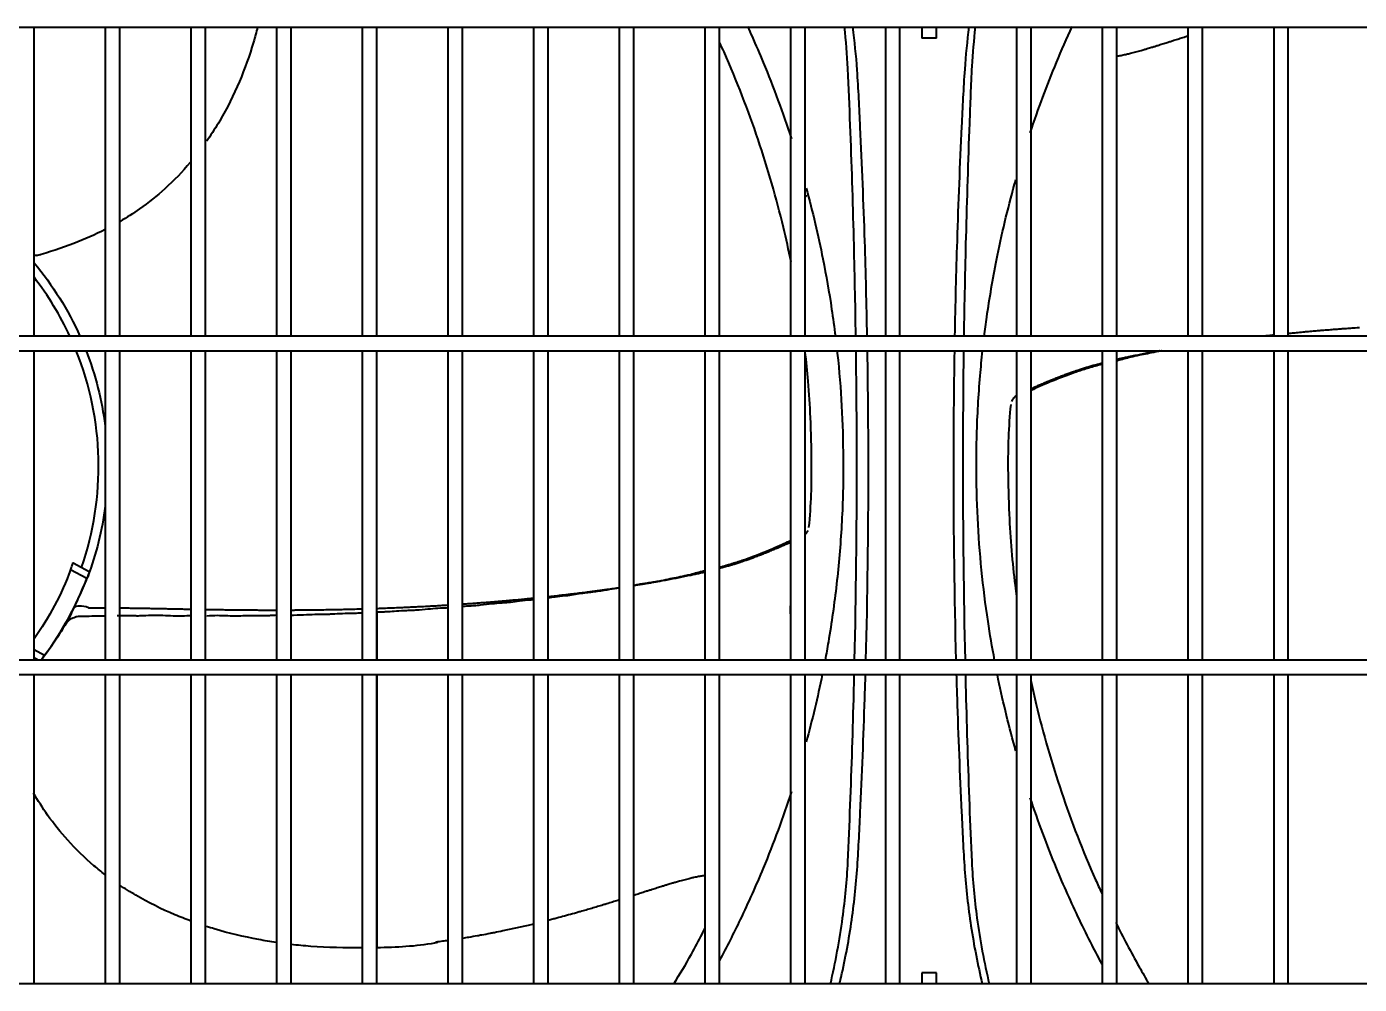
# Model space of a CAD drawing. Extents: x 58467 to 79089, y -33726 to -17391.
# Drawn here: x 72313.05 to 72349.59, y -19574.09 to -19547.82 of the extents above; entities that cross this region are included whole.
import ezdxf

# ---------------------------------------------------------------- set-up
doc = ezdxf.new("R2010")
doc.units = 0
doc.header["$LTSCALE"] = 100
doc.layers.add('+ENTE-ST-DOSEME USTU KONDDRENAJ', color=110, linetype='DOSEMEUSTUKONDENSDRENAJ_LINE', lineweight=40)
doc.linetypes.add('DOSEMEUSTUKONDENSDRENAJ_LINE', pattern='A,300,-40,["CD",Standard,S=15,R=0,X=-35,Y=-7.5],0', length=340)

# ---------------------------------------------------------------- blocks, each defined once
blk = doc.blocks.new('4. KAT SOL')
at = {"color": 3}
for p, q in [((54065.854, -32248.918, -3.539), (54184.216, -32248.918, -3.539)), ((54101.055, -32257.397, -3.539), (54101.055, -32248.919, -3.539)), ((54103.006, -32248.919, -3.539), (54103.006, -32257.397, -3.539)), ((54103.406, -32257.397, -3.539), (54103.406, -32248.919, -3.539)), ((54105.355, -32248.919, -3.539), (54105.355, -32257.397, -3.539)), ((54105.755, -32257.397, -3.539), (54105.755, -32248.919, -3.539)), ((54107.705, -32248.919, -3.539), (54107.705, -32257.397, -3.539)), ((54108.105, -32257.397, -3.539), (54108.105, -32248.919, -3.539)), ((54110.055, -32248.919, -3.539), (54110.055, -32257.397, -3.539)), ((54110.455, -32257.397, -3.539), (54110.455, -32248.919, -3.539)), ((54112.404, -32248.919, -3.539), (54112.404, -32257.397, -3.539)), ((54112.804, -32257.397, -3.539), (54112.804, -32248.919, -3.539)), ((54114.754, -32248.919, -3.539), (54114.754, -32257.397, -3.539)), ((54115.154, -32257.397, -3.539), (54115.154, -32248.919, -3.539)), ((54117.104, -32248.919, -3.539), (54117.104, -32257.397, -3.539)), ((54117.503, -32257.397, -3.539), (54117.503, -32248.919, -3.539)), ((54119.453, -32248.919, -3.539), (54119.453, -32257.397, -3.539)), ((54119.853, -32257.397, -3.539), (54119.853, -32248.919, -3.539)), ((54121.803, -32248.919, -3.539), (54121.803, -32257.397, -3.539)), ((54122.203, -32257.397, -3.539), (54122.203, -32248.919, -3.539)), ((54124.402, -32248.919, -3.539), (54124.402, -32257.397, -3.539)), ((54124.802, -32257.397, -3.539), (54124.802, -32248.919, -3.539)), ((54125.402, -32248.918, -3.539), (54125.402, -32249.218, -3.539)), ((54125.802, -32249.218, -3.539), (54125.802, -32248.918, -3.539)), ((54128.002, -32248.919, -3.539), (54128.002, -32257.397, -3.539)), ((54128.402, -32257.397, -3.539), (54128.402, -32248.919, -3.539)), ((54130.351, -32248.919, -3.539), (54130.351, -32257.397, -3.539)), ((54130.751, -32257.397, -3.539), (54130.751, -32248.919, -3.539)), ((54132.701, -32248.919, -3.539), (54132.701, -32257.397, -3.539)), ((54133.101, -32257.397, -3.539), (54133.101, -32248.919, -3.539)), ((54135.051, -32248.919, -3.539), (54135.051, -32257.397, -3.539)), ((54135.451, -32257.397, -3.539), (54135.451, -32248.919, -3.539)), ((54122.252, -32253.539, -3.539), (54122.203, -32253.58, -3.539)), ((54184.216, -32257.397, -3.539), (54065.854, -32257.397, -3.539)), ((54065.854, -32257.797, -3.539), (54184.216, -32257.797, -3.539)), ((54101.055, -32266.275, -3.539), (54101.055, -32257.797, -3.539)), ((54103.006, -32257.797, -3.539), (54103.006, -32266.275, -3.539)), ((54103.406, -32266.275, -3.539), (54103.406, -32257.797, -3.539)), ((54105.355, -32257.797, -3.539), (54105.355, -32266.275, -3.539)), ((54105.755, -32266.275, -3.539), (54105.755, -32257.797, -3.539)), ((54107.705, -32257.797, -3.539), (54107.705, -32266.275, -3.539)), ((54108.105, -32266.275, -3.539), (54108.105, -32257.797, -3.539)), ((54110.055, -32257.797, -3.539), (54110.055, -32266.275, -3.539)), ((54110.455, -32266.275, -3.539), (54110.455, -32257.797, -3.539)), ((54112.404, -32257.797, -3.539), (54112.404, -32266.275, -3.539)), ((54112.804, -32266.275, -3.539), (54112.804, -32257.797, -3.539)), ((54114.754, -32257.797, -3.539), (54114.754, -32266.275, -3.539)), ((54115.154, -32266.275, -3.539), (54115.154, -32257.797, -3.539)), ((54117.104, -32257.797, -3.539), (54117.104, -32266.275, -3.539)), ((54117.503, -32266.275, -3.539), (54117.503, -32257.797, -3.539)), ((54119.453, -32257.797, -3.539), (54119.453, -32266.275, -3.539)), ((54119.853, -32266.275, -3.539), (54119.853, -32257.797, -3.539)), ((54121.803, -32257.797, -3.539), (54121.803, -32266.275, -3.539)), ((54122.203, -32266.275, -3.539), (54122.203, -32257.797, -3.539)), ((54124.402, -32257.797, -3.539), (54124.402, -32266.275, -3.539)), ((54124.802, -32266.275, -3.539), (54124.802, -32257.797, -3.539)), ((54128.002, -32257.797, -3.539), (54128.002, -32266.275, -3.539)), ((54128.402, -32266.275, -3.539), (54128.402, -32257.797, -3.539)), ((54130.351, -32257.797, -3.539), (54130.351, -32266.275, -3.539)), ((54130.751, -32266.275, -3.539), (54130.751, -32257.797, -3.539)), ((54132.701, -32257.797, -3.539), (54132.701, -32266.275, -3.539)), ((54133.101, -32266.275, -3.539), (54133.101, -32257.797, -3.539)), ((54135.051, -32257.797, -3.539), (54135.051, -32266.275, -3.539)), ((54135.451, -32266.275, -3.539), (54135.451, -32257.797, -3.539)), ((54102.501, -32264.041, -3.539), (54102.057, -32263.798, -3.539)), ((54102.125, -32263.607, -3.539), (54102.571, -32263.851, -3.539)), ((54110.459, -32264.955, -3.539), (54110.459, -32266.276, -3.539)), ((54101.055, -32265.985, -3.539), (54101.346, -32266.145, -3.539)), ((54184.216, -32266.276, -3.539), (54065.854, -32266.276, -3.539)), ((54101.168, -32266.276, -3.539), (54101.055, -32266.213, -3.539)), ((54065.854, -32266.675, -3.539), (54184.216, -32266.675, -3.539)), ((54101.055, -32275.154, -3.539), (54101.055, -32266.675, -3.539)), ((54103.006, -32266.675, -3.539), (54103.006, -32275.154, -3.539)), ((54103.406, -32275.154, -3.539), (54103.406, -32266.675, -3.539)), ((54105.355, -32266.675, -3.539), (54105.355, -32275.154, -3.539)), ((54105.755, -32275.154, -3.539), (54105.755, -32266.675, -3.539)), ((54107.705, -32266.675, -3.539), (54107.705, -32275.154, -3.539)), ((54108.105, -32275.154, -3.539), (54108.105, -32266.675, -3.539)), ((54110.055, -32266.675, -3.539), (54110.055, -32275.154, -3.539)), ((54110.455, -32275.154, -3.539), (54110.455, -32266.675, -3.539)), ((54110.459, -32266.676, -3.539), (54110.459, -32274.153, -3.539)), ((54112.404, -32266.675, -3.539), (54112.404, -32275.154, -3.539)), ((54112.804, -32275.154, -3.539), (54112.804, -32266.675, -3.539)), ((54114.754, -32266.675, -3.539), (54114.754, -32275.154, -3.539)), ((54115.154, -32275.154, -3.539), (54115.154, -32266.675, -3.539)), ((54117.104, -32266.675, -3.539), (54117.104, -32275.154, -3.539)), ((54117.503, -32275.154, -3.539), (54117.503, -32266.675, -3.539)), ((54119.453, -32266.675, -3.539), (54119.453, -32275.154, -3.539)), ((54119.853, -32275.154, -3.539), (54119.853, -32266.675, -3.539)), ((54121.803, -32266.675, -3.539), (54121.803, -32275.154, -3.539)), ((54122.203, -32275.154, -3.539), (54122.203, -32266.675, -3.539)), ((54124.402, -32266.675, -3.539), (54124.402, -32275.154, -3.539)), ((54124.802, -32275.154, -3.539), (54124.802, -32266.675, -3.539)), ((54128.002, -32266.675, -3.539), (54128.002, -32275.154, -3.539)), ((54128.402, -32275.154, -3.539), (54128.402, -32266.675, -3.539)), ((54130.351, -32266.675, -3.539), (54130.351, -32275.154, -3.539)), ((54130.751, -32275.154, -3.539), (54130.751, -32266.675, -3.539)), ((54132.701, -32266.675, -3.539), (54132.701, -32275.154, -3.539)), ((54133.101, -32275.154, -3.539), (54133.101, -32266.675, -3.539)), ((54135.051, -32266.675, -3.539), (54135.051, -32275.154, -3.539)), ((54135.451, -32275.154, -3.539), (54135.451, -32266.675, -3.539)), ((54125.402, -32274.854, -3.539), (54125.402, -32275.154, -3.539)), ((54125.802, -32274.854, -3.539), (54125.402, -32274.854, -3.539)), ((54125.802, -32275.154, -3.539), (54125.802, -32274.854, -3.539)), ((54184.216, -32275.154, -3.539), (54065.854, -32275.154, -3.539))]:
    blk.add_line(p, q, dxfattribs=at)
at = {"color": 3, "extrusion": (5.03151e-06, -5.39034e-06, 1)}
blk.add_arc((54101.1, -32254.675, -3.094), 0.5, 264.8443, 286.4677, dxfattribs=at)
at = {"color": 3, "extrusion": (0, 0, -1)}
for centre, radius, start, end in [((-54094.375, -32260.957, 3.539), 8.702, 140.1375, 155.8505), ((-54094.377, -32260.953, 3.539), 8.699, 158.7281, 172.7104), ((-54094.377, -32260.953, 3.539), 8.699, 187.2888, 200.4357), ((-54094.376, -32260.953, 3.539), 8.191, 200.3267, 215.3728), ((-54094.376, -32260.953, 3.539), 8.699, 207.6697, 217.7283)]:
    blk.add_arc(centre, radius, start, end, dxfattribs=at)
at = {"color": 3}
for centre, radius, start, end in [((54094.376, -32260.953, -3.539), 8.449, 24.8886, 37.7673), ((54094.377, -32260.954, -3.539), 8.449, 340.7965, 21.9425), ((54094.375, -32260.948, -3.539), 8.694, 323.2955, 339.1626), ((54122.891, -32264.902, -3.539), 1.1, 171.8382, 188.1618), ((54122.891, -32264.902, -3.539), 1.795, 261.0565, 262.7284)]:
    blk.add_arc(centre, radius, start, end, dxfattribs=at)
for points, knots in [([(54107.186, -32248.921, -3.539), (54107.151, -32249.058, -3.539), (54107.011, -32249.563, -3.539), (54106.702, -32250.434, -3.539), (54106.261, -32251.321, -3.539), (54105.927, -32251.848, -3.539), (54105.8, -32252.031, -3.539), (54105.789, -32252.046, -3.539)], [0, 0, 0, 0, 0.124316, 0.45964, 0.807719, 0.983963, 1, 1, 1, 1]), ([(54120.623, -32248.905, -3.539), (54120.665, -32248.996, -3.539), (54120.812, -32249.321, -3.539), (54121.246, -32250.331, -3.539), (54121.593, -32251.271, -3.539), (54121.824, -32251.979, -3.539)], [0, 0, 0, 0, 0.090907, 0.323924, 1, 1, 1, 1]), ([(54123.592, -32257.396, -3.539), (54123.579, -32256.502, -3.539), (54123.561, -32255.609, -3.539), (54123.512, -32253.679, -3.539), (54123.479, -32252.643, -3.539), (54123.419, -32251.09, -3.539), (54123.403, -32250.572, -3.539), (54123.354, -32249.674, -3.539), (54123.323, -32249.294, -3.539), (54123.28, -32248.915, -3.539)], [0, 0, 0, 0, 0.315659, 0.315659, 0.681641, 0.681641, 0.864632, 0.864632, 1, 1, 1, 1]), ([(54123.904, -32257.396, -3.539), (54123.888, -32256.527, -3.539), (54123.866, -32255.658, -3.539), (54123.805, -32253.745, -3.539), (54123.763, -32252.702, -3.539), (54123.687, -32251.138, -3.539), (54123.666, -32250.616, -3.539), (54123.601, -32249.701, -3.539), (54123.561, -32249.307, -3.539), (54123.509, -32248.914, -3.539)], [0, 0, 0, 0, 0.307076, 0.307076, 0.675824, 0.675824, 0.860198, 0.860198, 1, 1, 1, 1]), ([(54126.695, -32248.916, -3.539), (54126.644, -32249.3, -3.539), (54126.604, -32249.688, -3.539), (54126.54, -32250.596, -3.539), (54126.518, -32251.119, -3.539), (54126.442, -32252.686, -3.539), (54126.4, -32253.731, -3.539), (54126.339, -32255.65, -3.539), (54126.317, -32256.523, -3.539), (54126.301, -32257.396, -3.539)], [0, 0, 0, 0, 0.136943, 0.136943, 0.321752, 0.321752, 0.691369, 0.691369, 1, 1, 1, 1]), ([(54126.865, -32248.918, -3.539), (54126.825, -32249.275, -3.539), (54126.794, -32249.634, -3.539), (54126.744, -32250.512, -3.539), (54126.728, -32251.033, -3.539), (54126.668, -32252.596, -3.539), (54126.635, -32253.638, -3.539), (54126.585, -32255.585, -3.539), (54126.566, -32256.491, -3.539), (54126.553, -32257.396, -3.539)], [0, 0, 0, 0, 0.126998, 0.126998, 0.311253, 0.311253, 0.679764, 0.679764, 1, 1, 1, 1]), ([(54128.376, -32251.813, -3.539), (54128.592, -32251.162, -3.539), (54128.957, -32250.184, -3.539), (54129.374, -32249.229, -3.539), (54129.522, -32248.905, -3.539)], [0, 0, 0, 0, 0.658433, 1, 1, 1, 1]), ([(54130.744, -32249.712, -3.539), (54130.746, -32249.712, -3.539), (54130.766, -32249.709, -3.539), (54130.803, -32249.703, -3.539), (54130.866, -32249.692, -3.539), (54130.926, -32249.68, -3.539), (54131.003, -32249.664, -3.539), (54131.082, -32249.645, -3.539), (54131.163, -32249.625, -3.539), (54131.236, -32249.606, -3.539), (54131.309, -32249.586, -3.539), (54131.397, -32249.561, -3.539), (54131.488, -32249.535, -3.539), (54131.595, -32249.504, -3.539), (54131.69, -32249.475, -3.539), (54131.787, -32249.446, -3.539), (54131.886, -32249.415, -3.539), (54132.001, -32249.379, -3.539), (54132.119, -32249.342, -3.539), (54132.224, -32249.309, -3.539), (54132.33, -32249.275, -3.539), (54132.453, -32249.236, -3.539), (54132.579, -32249.196, -3.539), (54132.66, -32249.17, -3.539), (54132.696, -32249.159, -3.539), (54132.7, -32249.158, -3.539)], [0, 0, 0, 0, 0.004044, 0.044465, 0.084886, 0.125307, 0.165729, 0.22636, 0.266782, 0.307203, 0.347624, 0.388045, 0.448677, 0.489098, 0.54973, 0.590151, 0.630573, 0.691204, 0.751836, 0.792257, 0.832679, 0.89331, 0.953942, 0.994364, 1, 1, 1, 1]), ([(54121.815, -32255.351, -3.539), (54121.751, -32255.038, -3.539), (54121.504, -32253.925, -3.539), (54120.954, -32252.006, -3.539), (54120.299, -32250.316, -3.539), (54119.903, -32249.434, -3.539), (54119.865, -32249.351, -3.539)], [0, 0, 0, 0, 0.157183, 0.558604, 0.95857, 1, 1, 1, 1]), ([(54125.802, -32249.218, -3.539), (54125.802, -32249.218, -3.539), (54125.8, -32249.218, -3.539), (54125.791, -32249.218, -3.539), (54125.782, -32249.218, -3.539), (54125.758, -32249.218, -3.539), (54125.743, -32249.218, -3.539), (54125.707, -32249.218, -3.539), (54125.687, -32249.218, -3.539), (54125.645, -32249.218, -3.539), (54125.622, -32249.218, -3.539), (54125.577, -32249.218, -3.539), (54125.555, -32249.218, -3.539), (54125.512, -32249.218, -3.539), (54125.492, -32249.218, -3.539), (54125.458, -32249.218, -3.539), (54125.443, -32249.218, -3.539), (54125.419, -32249.218, -3.539), (54125.411, -32249.218, -3.539), (54125.403, -32249.218, -3.539), (54125.402, -32249.218, -3.539), (54125.402, -32249.218, -3.539)], [0, 0, 0, 0, 0.072796, 0.072796, 0.180355, 0.180355, 0.287914, 0.287914, 0.395473, 0.395473, 0.503031, 0.503031, 0.61059, 0.61059, 0.718149, 0.718149, 0.825708, 0.825708, 0.933267, 0.933267, 1, 1, 1, 1]), ([(54105.356, -32252.611, -3.539), (54105.351, -32252.618, -3.539), (54105.131, -32252.879, -3.539), (54104.688, -32253.337, -3.539), (54104.027, -32253.864, -3.539), (54103.598, -32254.139, -3.539), (54103.414, -32254.247, -3.539)], [0, 0, 0, 0, 0.009856, 0.405385, 0.751633, 1, 1, 1, 1]), ([(54127.115, -32257.394, -3.539), (54127.137, -32257.22, -3.539), (54127.194, -32256.784, -3.539), (54127.303, -32256.087, -3.539), (54127.529, -32254.865, -3.539), (54127.765, -32253.87, -3.539), (54127.969, -32253.141, -3.539), (54127.98, -32253.099, -3.539)], [0, 0, 0, 0, 0.119341, 0.301439, 0.482327, 0.969974, 1, 1, 1, 1]), ([(54122.23, -32253.336, -3.539), (54122.405, -32253.976, -3.539), (54122.665, -32255.076, -3.539), (54122.903, -32256.436, -3.539), (54122.999, -32257.146, -3.539), (54123.03, -32257.394, -3.539)], [0, 0, 0, 0, 0.48072, 0.818915, 1, 1, 1, 1]), ([(54103.009, -32254.468, -3.539), (54102.729, -32254.61, -3.539), (54102.11, -32254.88, -3.539), (54101.469, -32255.095, -3.539), (54101.119, -32255.191, -3.539)], [0, 0, 0, 0, 0.466455, 1, 1, 1, 1]), ([(54137.401, -32257.163, -3.539), (54137.396, -32257.163, -3.539), (54137.327, -32257.168, -3.539), (54137.207, -32257.176, -3.539), (54137.043, -32257.188, -3.539), (54136.897, -32257.198, -3.539), (54136.752, -32257.209, -3.539), (54136.593, -32257.222, -3.539), (54136.435, -32257.235, -3.539), (54136.278, -32257.248, -3.539), (54136.12, -32257.262, -3.539), (54135.979, -32257.274, -3.539), (54135.822, -32257.288, -3.539), (54135.68, -32257.302, -3.539), (54135.545, -32257.315, -3.539), (54135.473, -32257.322, -3.539), (54135.449, -32257.324, -3.539)], [0, 0, 0, 0, 0.007103, 0.105116, 0.178625, 0.252135, 0.325644, 0.399153, 0.497166, 0.570676, 0.644185, 0.742198, 0.791204, 0.889217, 0.962726, 1, 1, 1, 1]), ([(54135.049, -32257.365, -3.539), (54135.003, -32257.37, -3.539), (54134.927, -32257.378, -3.539), (54134.83, -32257.389, -3.539), (54134.779, -32257.394, -3.539), (54134.758, -32257.396, -3.539)], [0, 0, 0, 0, 0.46864, 0.785024, 1, 1, 1, 1]), ([(54122.306, -32262.636, -3.539), (54122.336, -32262.333, -3.539), (54122.379, -32261.741, -3.539), (54122.384, -32260.739, -3.539), (54122.36, -32259.706, -3.539), (54122.294, -32258.692, -3.539), (54122.235, -32258.092, -3.539), (54122.205, -32257.824, -3.539)], [0, 0, 0, 0, 0.183902, 0.361313, 0.620544, 0.830062, 1, 1, 1, 1]), ([(54123.077, -32257.795, -3.539), (54123.086, -32257.882, -3.539), (54123.145, -32258.444, -3.539), (54123.227, -32259.489, -3.539), (54123.241, -32260.45, -3.539), (54123.248, -32260.933, -3.539)], [0, 0, 0, 0, 0.083377, 0.539095, 1, 1, 1, 1]), ([(54126.897, -32260.933, -3.539), (54126.9, -32260.658, -3.539), (54126.904, -32260.11, -3.539), (54126.941, -32259.291, -3.539), (54126.995, -32258.52, -3.539), (54127.044, -32258.022, -3.539), (54127.068, -32257.795, -3.539)], [0, 0, 0, 0, 0.262384, 0.523093, 0.782124, 1, 1, 1, 1]), ([(54131.922, -32257.797, -3.539), (54131.914, -32257.799, -3.539), (54131.878, -32257.805, -3.539), (54131.786, -32257.822, -3.539), (54131.675, -32257.842, -3.539), (54131.538, -32257.868, -3.539), (54131.43, -32257.89, -3.539), (54131.294, -32257.917, -3.539), (54131.187, -32257.939, -3.539), (54131.066, -32257.965, -3.539), (54130.96, -32257.988, -3.539), (54130.851, -32258.012, -3.539), (54130.782, -32258.028, -3.539), (54130.752, -32258.035, -3.539)], [0, 0, 0, 0, 0.019315, 0.08873, 0.227561, 0.296976, 0.435806, 0.505221, 0.644052, 0.713467, 0.81759, 0.921713, 1, 1, 1, 1]), ([(54131.97, -32257.797, -3.539), (54131.969, -32257.797, -3.539), (54131.871, -32257.815, -3.539), (54131.624, -32257.868, -3.539), (54131.391, -32257.912, -3.539), (54131.041, -32257.989, -3.539), (54130.883, -32258.038, -3.539), (54130.756, -32258.069, -3.539), (54130.752, -32258.07, -3.539)], [0, 0, 0, 0, 0.002202, 0.228493, 0.627967, 0.70862, 0.991569, 1, 1, 1, 1]), ([(54130.351, -32258.134, -3.539), (54130.331, -32258.139, -3.539), (54130.286, -32258.151, -3.539), (54130.203, -32258.173, -3.539), (54130.103, -32258.201, -3.539), (54130.004, -32258.23, -3.539), (54129.909, -32258.258, -3.539), (54129.811, -32258.288, -3.539), (54129.715, -32258.319, -3.539), (54129.631, -32258.347, -3.539), (54129.549, -32258.375, -3.539), (54129.456, -32258.407, -3.539), (54129.364, -32258.44, -3.539), (54129.285, -32258.469, -3.539), (54129.207, -32258.499, -3.539), (54129.131, -32258.529, -3.539), (54129.044, -32258.563, -3.539), (54128.97, -32258.593, -3.539), (54128.898, -32258.623, -3.539), (54128.837, -32258.648, -3.539), (54128.776, -32258.674, -3.539), (54128.709, -32258.703, -3.539), (54128.642, -32258.731, -3.539), (54128.577, -32258.759, -3.539), (54128.525, -32258.782, -3.539), (54128.47, -32258.806, -3.539), (54128.431, -32258.823, -3.539), (54128.404, -32258.834, -3.539), (54128.394, -32258.839, -3.539)], [0, 0, 0, 0, 0.025302, 0.058842, 0.109154, 0.159465, 0.193006, 0.243317, 0.293628, 0.327169, 0.36071, 0.411021, 0.461332, 0.494873, 0.528414, 0.578725, 0.612266, 0.662577, 0.696118, 0.729658, 0.763199, 0.79674, 0.847051, 0.880592, 0.914133, 0.947674, 0.981214, 1, 1, 1, 1]), ([(54130.35, -32258.162, -3.539), (54130.314, -32258.171, -3.539), (54130.215, -32258.197, -3.539), (54130.091, -32258.234, -3.539), (54129.995, -32258.262, -3.539), (54129.905, -32258.289, -3.539), (54129.782, -32258.33, -3.539), (54129.601, -32258.39, -3.539), (54129.261, -32258.511, -3.539), (54128.886, -32258.663, -3.539), (54128.558, -32258.806, -3.539), (54128.439, -32258.864, -3.539), (54128.399, -32258.884, -3.539)], [0, 0, 0, 0, 0.053839, 0.149249, 0.203333, 0.226493, 0.301247, 0.373104, 0.496736, 0.801431, 0.930492, 1, 1, 1, 1]), ([(54127.998, -32259.028, -3.539), (54127.987, -32259.034, -3.539), (54127.95, -32259.058, -3.539), (54127.909, -32259.104, -3.539), (54127.875, -32259.155, -3.539), (54127.861, -32259.183, -3.539)], [0, 0, 0, 0, 0.14858, 0.57746, 1, 1, 1, 1]), ([(54127.839, -32259.269, -3.539), (54127.809, -32259.573, -3.539), (54127.766, -32260.165, -3.539), (54127.761, -32261.166, -3.539), (54127.785, -32262.2, -3.539), (54127.855, -32263.264, -3.539), (54127.93, -32264.013, -3.539), (54127.982, -32264.432, -3.539), (54127.994, -32264.531, -3.539)], [0, 0, 0, 0, 0.167977, 0.330025, 0.566807, 0.758181, 0.942521, 1, 1, 1, 1]), ([(54123.248, -32260.933, -3.539), (54123.246, -32261.208, -3.539), (54123.241, -32261.756, -3.539), (54123.205, -32262.575, -3.539), (54123.147, -32263.387, -3.539), (54123.067, -32264.192, -3.539), (54122.965, -32264.989, -3.539), (54122.857, -32265.684, -3.539), (54122.78, -32266.112, -3.539), (54122.749, -32266.278, -3.539)], [0, 0, 0, 0, 0.153416, 0.305853, 0.457308, 0.607781, 0.75727, 0.905773, 1, 1, 1, 1]), ([(54127.397, -32266.278, -3.539), (54127.33, -32265.925, -3.539), (54127.191, -32265.105, -3.539), (54127.03, -32263.805, -3.539), (54126.918, -32262.376, -3.539), (54126.904, -32261.416, -3.539), (54126.897, -32260.933, -3.539)], [0, 0, 0, 0, 0.200697, 0.464092, 0.73053, 1, 1, 1, 1]), ([(54119.854, -32263.728, -3.539), (54119.87, -32263.724, -3.539), (54119.948, -32263.703, -3.539), (54120.055, -32263.672, -3.539), (54120.15, -32263.644, -3.539), (54120.241, -32263.616, -3.539), (54120.363, -32263.575, -3.539), (54120.544, -32263.516, -3.539), (54120.884, -32263.394, -3.539), (54121.259, -32263.242, -3.539), (54121.609, -32263.09, -3.539), (54121.747, -32263.021, -3.539), (54121.804, -32262.993, -3.539)], [0, 0, 0, 0, 0.024177, 0.119177, 0.173029, 0.19609, 0.270523, 0.342071, 0.465172, 0.768559, 0.897066, 1, 1, 1, 1]), ([(54119.856, -32263.755, -3.539), (54119.881, -32263.749, -3.539), (54119.943, -32263.732, -3.539), (54120.042, -32263.704, -3.539), (54120.141, -32263.676, -3.539), (54120.236, -32263.647, -3.539), (54120.335, -32263.617, -3.539), (54120.431, -32263.586, -3.539), (54120.514, -32263.559, -3.539), (54120.596, -32263.531, -3.539), (54120.689, -32263.498, -3.539), (54120.781, -32263.465, -3.539), (54120.86, -32263.436, -3.539), (54120.938, -32263.406, -3.539), (54121.015, -32263.376, -3.539), (54121.101, -32263.342, -3.539), (54121.175, -32263.312, -3.539), (54121.247, -32263.282, -3.539), (54121.308, -32263.257, -3.539), (54121.369, -32263.232, -3.539), (54121.437, -32263.203, -3.539), (54121.503, -32263.174, -3.539), (54121.568, -32263.146, -3.539), (54121.62, -32263.124, -3.539), (54121.675, -32263.1, -3.539), (54121.721, -32263.08, -3.539), (54121.771, -32263.058, -3.539), (54121.796, -32263.047, -3.539), (54121.807, -32263.042, -3.539)], [0, 0, 0, 0, 0.03153, 0.081147, 0.130764, 0.163842, 0.21346, 0.263077, 0.296155, 0.329233, 0.37885, 0.428467, 0.461545, 0.494623, 0.54424, 0.577319, 0.626936, 0.660014, 0.693092, 0.72617, 0.759248, 0.808865, 0.841943, 0.875021, 0.908099, 0.941178, 0.974256, 1, 1, 1, 1]), ([(54122.206, -32262.834, -3.539), (54122.217, -32262.823, -3.539), (54122.244, -32262.79, -3.539), (54122.27, -32262.75, -3.539), (54122.284, -32262.722, -3.539)], [0, 0, 0, 0, 0.363149, 1, 1, 1, 1]), ([(54102.057, -32263.798, -3.539), (54102.065, -32263.776, -3.539), (54102.073, -32263.755, -3.539), (54102.088, -32263.714, -3.539), (54102.094, -32263.695, -3.539), (54102.106, -32263.661, -3.539), (54102.111, -32263.646, -3.539), (54102.119, -32263.624, -3.539), (54102.122, -32263.616, -3.539), (54102.124, -32263.608, -3.539), (54102.125, -32263.607, -3.539), (54102.125, -32263.607, -3.539)], [0, 0, 0, 0, 0.21816, 0.21816, 0.436362, 0.436362, 0.653817, 0.653817, 0.868707, 0.868707, 1, 1, 1, 1]), ([(54102.157, -32264.838, -3.539), (54102.167, -32264.818, -3.539), (54102.176, -32264.797, -3.539), (54102.231, -32264.681, -3.539), (54102.274, -32264.583, -3.539), (54102.357, -32264.4, -3.539), (54102.395, -32264.314, -3.539), (54102.466, -32264.148, -3.539), (54102.499, -32264.069, -3.539), (54102.529, -32263.99, -3.539)], [0, 0, 0, 0, 0.07319, 0.07319, 0.416738, 0.416738, 0.719921, 0.719921, 1, 1, 1, 1]), ([(54102.571, -32263.851, -3.539), (54102.571, -32263.851, -3.539), (54102.57, -32263.855, -3.539), (54102.565, -32263.869, -3.539), (54102.561, -32263.879, -3.539), (54102.552, -32263.905, -3.539), (54102.546, -32263.921, -3.539), (54102.533, -32263.957, -3.539), (54102.525, -32263.977, -3.539), (54102.512, -32264.012, -3.539), (54102.507, -32264.026, -3.539), (54102.501, -32264.041, -3.539)], [0, 0, 0, 0, 0.211758, 0.211758, 0.423432, 0.423432, 0.636431, 0.636431, 0.852021, 0.852021, 1, 1, 1, 1]), ([(54117.504, -32264.225, -3.539), (54117.541, -32264.217, -3.539), (54117.666, -32264.19, -3.539), (54117.838, -32264.163, -3.539), (54118.033, -32264.133, -3.539), (54118.232, -32264.099, -3.539), (54118.521, -32264.037, -3.539), (54118.754, -32263.993, -3.539), (54119.105, -32263.917, -3.539), (54119.281, -32263.861, -3.539), (54119.429, -32263.827, -3.539), (54119.452, -32263.822, -3.539)], [0, 0, 0, 0, 0.053106, 0.183061, 0.25229, 0.323469, 0.470338, 0.72961, 0.781957, 0.965599, 1, 1, 1, 1]), ([(54117.505, -32264.228, -3.539), (54117.538, -32264.223, -3.539), (54117.613, -32264.211, -3.539), (54117.732, -32264.192, -3.539), (54117.861, -32264.171, -3.539), (54117.991, -32264.149, -3.539), (54118.12, -32264.126, -3.539), (54118.233, -32264.106, -3.539), (54118.359, -32264.084, -3.539), (54118.47, -32264.063, -3.539), (54118.607, -32264.037, -3.539), (54118.716, -32264.016, -3.539), (54118.851, -32263.988, -3.539), (54118.959, -32263.966, -3.539), (54119.079, -32263.941, -3.539), (54119.185, -32263.918, -3.539), (54119.304, -32263.891, -3.539), (54119.393, -32263.87, -3.539), (54119.443, -32263.859, -3.539), (54119.453, -32263.856, -3.539)], [0, 0, 0, 0, 0.048356, 0.112135, 0.175914, 0.239693, 0.303472, 0.367251, 0.409771, 0.49481, 0.537329, 0.622368, 0.664887, 0.749926, 0.792445, 0.856225, 0.920004, 0.983783, 1, 1, 1, 1]), ([(54115.155, -32264.534, -3.539), (54115.181, -32264.531, -3.539), (54115.238, -32264.525, -3.539), (54115.355, -32264.512, -3.539), (54115.492, -32264.497, -3.539), (54115.644, -32264.48, -3.539), (54115.796, -32264.462, -3.539), (54115.932, -32264.446, -3.539), (54116.083, -32264.427, -3.539), (54116.22, -32264.41, -3.539), (54116.372, -32264.39, -3.539), (54116.509, -32264.372, -3.539), (54116.644, -32264.354, -3.539), (54116.792, -32264.334, -3.539), (54116.923, -32264.315, -3.539), (54117.031, -32264.3, -3.539), (54117.081, -32264.293, -3.539), (54117.101, -32264.29, -3.539)], [0, 0, 0, 0, 0.039359, 0.085754, 0.178543, 0.248135, 0.317727, 0.410516, 0.456911, 0.5497, 0.619292, 0.688884, 0.758476, 0.828068, 0.920857, 0.967252, 1, 1, 1, 1]), ([(54115.158, -32264.563, -3.539), (54115.223, -32264.554, -3.539), (54115.368, -32264.535, -3.539), (54115.552, -32264.517, -3.539), (54115.847, -32264.482, -3.539), (54116.071, -32264.437, -3.539), (54116.334, -32264.41, -3.539), (54116.584, -32264.378, -3.539), (54116.835, -32264.334, -3.539), (54117.013, -32264.305, -3.539), (54117.101, -32264.292, -3.539)], [0, 0, 0, 0, 0.113321, 0.262749, 0.319434, 0.510079, 0.587964, 0.672012, 0.853439, 1, 1, 1, 1]), ([(54102.552, -32264.839, -3.539), (54102.461, -32264.81, -3.539), (54102.375, -32264.795, -3.539), (54102.236, -32264.794, -3.539), (54102.183, -32264.81, -3.539), (54102.157, -32264.838, -3.539)], [0, 0, 0, 0, 0.5, 0.5, 1, 1, 1, 1]), ([(54102.565, -32264.841, -3.539), (54102.581, -32264.841, -3.539), (54102.623, -32264.841, -3.539), (54102.707, -32264.841, -3.539), (54102.799, -32264.84, -3.539), (54102.893, -32264.841, -3.539), (54102.958, -32264.841, -3.539), (54102.996, -32264.841, -3.539), (54103.006, -32264.841, -3.539)], [0, 0, 0, 0, 0.114118, 0.296477, 0.570016, 0.752375, 0.934735, 1, 1, 1, 1]), ([(54103.405, -32264.844, -3.539), (54103.43, -32264.845, -3.539), (54103.484, -32264.845, -3.539), (54103.571, -32264.846, -3.539), (54103.67, -32264.848, -3.539), (54103.771, -32264.849, -3.539), (54103.887, -32264.851, -3.539), (54103.989, -32264.853, -3.539), (54104.105, -32264.855, -3.539), (54104.223, -32264.857, -3.539), (54104.343, -32264.859, -3.539), (54104.448, -32264.861, -3.539), (54104.555, -32264.864, -3.539), (54104.679, -32264.866, -3.539), (54104.806, -32264.868, -3.539), (54104.931, -32264.871, -3.539), (54105.057, -32264.873, -3.539), (54105.182, -32264.876, -3.539), (54105.282, -32264.878, -3.539), (54105.334, -32264.878, -3.539), (54105.355, -32264.879, -3.539)], [0, 0, 0, 0, 0.040122, 0.086532, 0.132942, 0.202558, 0.248968, 0.318584, 0.364994, 0.43461, 0.504225, 0.550636, 0.597046, 0.666662, 0.736277, 0.782688, 0.852303, 0.921919, 0.968329, 1, 1, 1, 1]), ([(54105.756, -32264.886, -3.539), (54105.773, -32264.886, -3.539), (54105.838, -32264.887, -3.539), (54105.934, -32264.889, -3.539), (54106.077, -32264.891, -3.539), (54106.207, -32264.893, -3.539), (54106.354, -32264.895, -3.539), (54106.487, -32264.897, -3.539), (54106.619, -32264.898, -3.539), (54106.767, -32264.899, -3.539), (54106.897, -32264.901, -3.539), (54107.043, -32264.902, -3.539), (54107.172, -32264.903, -3.539), (54107.318, -32264.903, -3.539), (54107.464, -32264.904, -3.539), (54107.593, -32264.904, -3.539), (54107.673, -32264.904, -3.539), (54107.704, -32264.904, -3.539)], [0, 0, 0, 0, 0.027433, 0.102463, 0.152482, 0.252522, 0.302541, 0.377571, 0.4526, 0.50262, 0.602659, 0.652679, 0.727708, 0.802738, 0.877767, 0.952797, 1, 1, 1, 1]), ([(54108.105, -32264.903, -3.539), (54108.141, -32264.903, -3.539), (54108.211, -32264.903, -3.539), (54108.347, -32264.902, -3.539), (54108.48, -32264.901, -3.539), (54108.645, -32264.899, -3.539), (54108.776, -32264.898, -3.539), (54108.94, -32264.895, -3.539), (54109.072, -32264.893, -3.539), (54109.236, -32264.891, -3.539), (54109.368, -32264.888, -3.539), (54109.535, -32264.884, -3.539), (54109.67, -32264.881, -3.539), (54109.84, -32264.877, -3.539), (54109.959, -32264.874, -3.539), (54110.044, -32264.872, -3.539), (54110.062, -32264.871, -3.539)], [0, 0, 0, 0, 0.054128, 0.105118, 0.207098, 0.258088, 0.360068, 0.411058, 0.513038, 0.564028, 0.666008, 0.716998, 0.818978, 0.869968, 0.971948, 1, 1, 1, 1]), ([(54110.452, -32264.859, -3.539), (54110.501, -32264.857, -3.539), (54110.616, -32264.853, -3.539), (54110.763, -32264.847, -3.539), (54110.927, -32264.841, -3.539), (54111.075, -32264.835, -3.539), (54111.241, -32264.827, -3.539), (54111.392, -32264.82, -3.539), (54111.542, -32264.813, -3.539), (54111.708, -32264.805, -3.539), (54111.854, -32264.797, -3.539), (54112.016, -32264.788, -3.539), (54112.161, -32264.78, -3.539), (54112.301, -32264.771, -3.539), (54112.377, -32264.766, -3.539), (54112.404, -32264.765, -3.539)], [0, 0, 0, 0, 0.075374, 0.176188, 0.226595, 0.327409, 0.403019, 0.47863, 0.55424, 0.629851, 0.730665, 0.781072, 0.881886, 0.957497, 1, 1, 1, 1]), ([(54110.457, -32264.954, -3.539), (54110.484, -32264.953, -3.539), (54110.548, -32264.951, -3.539), (54110.649, -32264.949, -3.539), (54110.806, -32264.946, -3.539), (54111.012, -32264.923, -3.539), (54111.235, -32264.914, -3.539), (54111.449, -32264.906, -3.539), (54111.681, -32264.891, -3.539), (54111.926, -32264.865, -3.539), (54112.139, -32264.85, -3.539), (54112.304, -32264.844, -3.539), (54112.376, -32264.84, -3.539), (54112.403, -32264.838, -3.539)], [0, 0, 0, 0, 0.047503, 0.110853, 0.162385, 0.26559, 0.398055, 0.474574, 0.557765, 0.734792, 0.898208, 0.962554, 1, 1, 1, 1]), ([(54112.803, -32264.801, -3.539), (54112.856, -32264.797, -3.539), (54112.965, -32264.79, -3.539), (54113.137, -32264.779, -3.539), (54113.367, -32264.757, -3.539), (54113.606, -32264.727, -3.539), (54113.819, -32264.708, -3.539), (54113.999, -32264.696, -3.539), (54114.17, -32264.68, -3.539), (54114.387, -32264.644, -3.539), (54114.605, -32264.628, -3.539), (54114.732, -32264.616, -3.539), (54114.755, -32264.614, -3.539)], [0, 0, 0, 0, 0.073989, 0.153729, 0.239276, 0.420725, 0.584233, 0.647352, 0.701423, 0.819298, 0.967653, 1, 1, 1, 1]), ([(54112.804, -32264.739, -3.539), (54112.854, -32264.735, -3.539), (54112.953, -32264.728, -3.539), (54113.102, -32264.718, -3.539), (54113.249, -32264.707, -3.539), (54113.393, -32264.696, -3.539), (54113.552, -32264.683, -3.539), (54113.71, -32264.671, -3.539), (54113.867, -32264.657, -3.539), (54114.025, -32264.644, -3.539), (54114.166, -32264.631, -3.539), (54114.323, -32264.617, -3.539), (54114.465, -32264.604, -3.539), (54114.62, -32264.589, -3.539), (54114.711, -32264.58, -3.539), (54114.755, -32264.575, -3.539)], [0, 0, 0, 0, 0.075163, 0.148659, 0.222156, 0.295652, 0.369148, 0.467143, 0.54064, 0.614136, 0.712131, 0.761129, 0.859124, 0.93262, 1, 1, 1, 1]), ([(54101.936, -32265.275, -3.539), (54101.96, -32265.239, -3.539), (54102.022, -32265.168, -3.539), (54102.155, -32265.1, -3.539), (54102.263, -32265.065, -3.539), (54102.32, -32265.073, -3.539), (54102.322, -32265.074, -3.539)], [0, 0, 0, 0, 0.282775, 0.623842, 0.989494, 1, 1, 1, 1]), ([(54102.198, -32265.079, -3.539), (54102.394, -32265.072, -3.539), (54102.663, -32265.065, -3.539), (54102.932, -32265.061, -3.539), (54103.005, -32265.06, -3.539)], [0, 0, 0, 0, 0.728232, 1, 1, 1, 1]), ([(54103.338, -32265.057, -3.539), (54103.356, -32265.057, -3.539), (54103.397, -32265.057, -3.539), (54103.498, -32265.057, -3.539), (54103.621, -32265.058, -3.539), (54103.752, -32265.056, -3.539), (54103.861, -32265.059, -3.539), (54103.962, -32265.058, -3.539), (54104.124, -32265.051, -3.539), (54104.308, -32265.034, -3.539), (54104.588, -32265.05, -3.539), (54104.964, -32265.065, -3.539), (54105.204, -32265.057, -3.539), (54105.357, -32265.058, -3.539)], [0, 0, 0, 0, 0.023979, 0.057821, 0.139707, 0.202549, 0.263082, 0.301331, 0.341759, 0.491813, 0.616194, 0.749702, 1, 1, 1, 1]), ([(54105.79, -32265.06, -3.539), (54105.891, -32265.056, -3.539), (54106.051, -32265.044, -3.539), (54106.315, -32265.057, -3.539), (54106.643, -32265.064, -3.539), (54106.96, -32265.049, -3.539), (54107.201, -32265.052, -3.539), (54107.364, -32265.054, -3.539), (54107.447, -32265.053, -3.539), (54107.561, -32265.047, -3.539), (54107.651, -32265.042, -3.539), (54107.704, -32265.04, -3.539)], [0, 0, 0, 0, 0.153476, 0.264532, 0.383214, 0.619071, 0.799507, 0.831601, 0.860485, 0.918311, 1, 1, 1, 1]), ([(54108.106, -32265.041, -3.539), (54108.129, -32265.041, -3.539), (54108.282, -32265.04, -3.539), (54108.534, -32265.027, -3.539), (54108.763, -32265.018, -3.539), (54108.944, -32265.018, -3.539), (54109.067, -32265.018, -3.539), (54109.188, -32265.013, -3.539), (54109.355, -32264.999, -3.539), (54109.548, -32264.994, -3.539), (54109.769, -32264.992, -3.539), (54109.928, -32264.986, -3.539), (54110.022, -32264.98, -3.539), (54110.062, -32264.978, -3.539)], [0, 0, 0, 0, 0.032499, 0.217887, 0.394885, 0.465501, 0.52211, 0.573462, 0.630237, 0.769056, 0.849466, 0.935544, 1, 1, 1, 1]), ([(54101.346, -32266.145, -3.539), (54101.332, -32266.163, -3.539), (54101.318, -32266.182, -3.539), (54101.292, -32266.216, -3.539), (54101.28, -32266.232, -3.539), (54101.26, -32266.258, -3.539), (54101.252, -32266.268, -3.539), (54101.246, -32266.277, -3.539)], [0, 0, 0, 0, 0.355398, 0.355398, 0.710856, 0.710856, 1, 1, 1, 1]), ([(54122.895, -32275.16, -3.539), (54123.036, -32274.561, -3.539), (54123.148, -32273.956, -3.539), (54123.299, -32272.838, -3.539), (54123.347, -32272.325, -3.539), (54123.403, -32271.293, -3.539), (54123.419, -32270.775, -3.539), (54123.479, -32269.222, -3.539), (54123.512, -32268.186, -3.539), (54123.542, -32266.992, -3.539), (54123.546, -32266.834, -3.539), (54123.55, -32266.676, -3.539)], [0, 0, 0, 0, 0.21737, 0.21737, 0.399155, 0.399155, 0.58094, 0.58094, 0.94451, 0.94451, 1, 1, 1, 1]), ([(54123.142, -32275.168, -3.539), (54123.267, -32274.649, -3.539), (54123.37, -32274.124, -3.539), (54123.531, -32273.076, -3.539), (54123.59, -32272.553, -3.539), (54123.665, -32271.509, -3.539), (54123.686, -32270.986, -3.539), (54123.763, -32269.419, -3.539), (54123.804, -32268.374, -3.539), (54123.845, -32267.111, -3.539), (54123.851, -32266.893, -3.539), (54123.858, -32266.676, -3.539)], [0, 0, 0, 0, 0.189158, 0.189158, 0.372762, 0.372762, 0.556366, 0.556366, 0.923574, 0.923574, 1, 1, 1, 1]), ([(54126.347, -32266.676, -3.539), (54126.353, -32266.89, -3.539), (54126.36, -32267.103, -3.539), (54126.4, -32268.36, -3.539), (54126.441, -32269.404, -3.539), (54126.517, -32270.968, -3.539), (54126.539, -32271.489, -3.539), (54126.612, -32272.53, -3.539), (54126.67, -32273.049, -3.539), (54126.831, -32274.103, -3.539), (54126.935, -32274.636, -3.539), (54127.061, -32275.162, -3.539)], [0, 0, 0, 0, 0.075143, 0.075143, 0.442368, 0.442368, 0.625981, 0.625981, 0.809594, 0.809594, 1, 1, 1, 1]), ([(54126.595, -32266.677, -3.539), (54126.599, -32266.834, -3.539), (54126.603, -32266.992, -3.539), (54126.634, -32268.186, -3.539), (54126.666, -32269.222, -3.539), (54126.726, -32270.774, -3.539), (54126.743, -32271.292, -3.539), (54126.798, -32272.325, -3.539), (54126.846, -32272.838, -3.539), (54126.997, -32273.956, -3.539), (54127.109, -32274.56, -3.539), (54127.25, -32275.159, -3.539)], [0, 0, 0, 0, 0.055363, 0.055363, 0.419, 0.419, 0.600818, 0.600818, 0.782636, 0.782636, 1, 1, 1, 1]), ([(54127.98, -32268.764, -3.539), (54127.97, -32268.728, -3.539), (54127.777, -32268.038, -3.539), (54127.609, -32267.341, -3.539), (54127.474, -32266.677, -3.539)], [0, 0, 0, 0, 0.052887, 1, 1, 1, 1]), ([(54128.39, -32266.837, -3.539), (54128.437, -32267.056, -3.539), (54128.669, -32268.076, -3.539), (54129.191, -32269.899, -3.539), (54129.861, -32271.629, -3.539), (54130.278, -32272.551, -3.539), (54130.334, -32272.673, -3.539)], [0, 0, 0, 0, 0.112914, 0.525694, 0.936978, 1, 1, 1, 1]), ([(54103, -32272.157, -3.539), (54102.898, -32272.079, -3.539), (54102.538, -32271.79, -3.539), (54101.992, -32271.263, -3.539), (54101.449, -32270.583, -3.539), (54101.163, -32270.131, -3.539), (54101.045, -32269.924, -3.539)], [0, 0, 0, 0, 0.130207, 0.467681, 0.763107, 1, 1, 1, 1]), ([(54121.825, -32269.884, -3.539), (54121.594, -32270.593, -3.539), (54121.157, -32271.776, -3.539), (54120.472, -32273.31, -3.539), (54120.051, -32274.144, -3.539), (54119.854, -32274.514, -3.539)], [0, 0, 0, 0, 0.443757, 0.750386, 1, 1, 1, 1]), ([(54130.348, -32274.619, -3.539), (54130.254, -32274.445, -3.539), (54130.04, -32274.038, -3.539), (54129.722, -32273.395, -3.539), (54129.396, -32272.691, -3.539), (54128.922, -32271.588, -3.539), (54128.593, -32270.705, -3.539), (54128.376, -32270.054, -3.539)], [0, 0, 0, 0, 0.11975, 0.276771, 0.432533, 0.587035, 1, 1, 1, 1]), ([(54119.46, -32272.186, -3.539), (54119.457, -32272.186, -3.539), (54119.437, -32272.188, -3.539), (54119.394, -32272.194, -3.539), (54119.342, -32272.202, -3.539), (54119.279, -32272.213, -3.539), (54119.219, -32272.225, -3.539), (54119.142, -32272.242, -3.539), (54119.063, -32272.26, -3.539), (54118.983, -32272.28, -3.539), (54118.91, -32272.299, -3.539), (54118.836, -32272.319, -3.539), (54118.748, -32272.344, -3.539), (54118.657, -32272.37, -3.539), (54118.551, -32272.401, -3.539), (54118.455, -32272.43, -3.539), (54118.358, -32272.46, -3.539), (54118.259, -32272.49, -3.539), (54118.144, -32272.526, -3.539), (54118.026, -32272.563, -3.539), (54117.922, -32272.596, -3.539), (54117.815, -32272.63, -3.539), (54117.693, -32272.669, -3.539), (54117.582, -32272.704, -3.539), (54117.52, -32272.724, -3.539), (54117.505, -32272.729, -3.539)], [0, 0, 0, 0, 0.005985, 0.045742, 0.085498, 0.125255, 0.165012, 0.204768, 0.264403, 0.30416, 0.343916, 0.383673, 0.423429, 0.483064, 0.522821, 0.582456, 0.622212, 0.661969, 0.721603, 0.781238, 0.820995, 0.860751, 0.920386, 0.980021, 1, 1, 1, 1]), ([(54105.351, -32273.432, -3.539), (54105.205, -32273.378, -3.539), (54104.69, -32273.175, -3.539), (54104.036, -32272.85, -3.539), (54103.548, -32272.544, -3.539), (54103.404, -32272.447, -3.539)], [0, 0, 0, 0, 0.214057, 0.763166, 1, 1, 1, 1]), ([(54117.104, -32272.855, -3.539), (54117.092, -32272.859, -3.539), (54117.031, -32272.878, -3.539), (54116.919, -32272.913, -3.539), (54116.782, -32272.954, -3.539), (54116.645, -32272.996, -3.539), (54116.506, -32273.038, -3.539), (54116.35, -32273.085, -3.539), (54116.193, -32273.131, -3.539), (54116.052, -32273.171, -3.539), (54115.893, -32273.217, -3.539), (54115.75, -32273.257, -3.539), (54115.57, -32273.306, -3.539), (54115.425, -32273.345, -3.539), (54115.275, -32273.385, -3.539), (54115.196, -32273.405, -3.539), (54115.154, -32273.416, -3.539)], [0, 0, 0, 0, 0.018571, 0.09977, 0.180968, 0.235101, 0.3163, 0.397499, 0.478698, 0.559896, 0.614029, 0.722294, 0.776427, 0.884692, 0.938824, 1, 1, 1, 1]), ([(54107.703, -32274.022, -3.539), (54107.54, -32273.998, -3.539), (54106.968, -32273.902, -3.539), (54106.327, -32273.75, -3.539), (54105.856, -32273.605, -3.539), (54105.784, -32273.582, -3.539)], [0, 0, 0, 0, 0.251534, 0.886152, 1, 1, 1, 1]), ([(54114.757, -32273.515, -3.539), (54114.706, -32273.527, -3.539), (54114.597, -32273.553, -3.539), (54114.43, -32273.592, -3.539), (54114.257, -32273.631, -3.539), (54114.084, -32273.669, -3.539), (54113.892, -32273.71, -3.539), (54113.718, -32273.745, -3.539), (54113.525, -32273.783, -3.539), (54113.37, -32273.812, -3.539), (54113.175, -32273.847, -3.539), (54113, -32273.878, -3.539), (54112.863, -32273.9, -3.539), (54112.804, -32273.91, -3.539)], [0, 0, 0, 0, 0.079541, 0.168728, 0.257914, 0.3471, 0.436286, 0.555201, 0.614659, 0.733574, 0.793032, 0.911947, 1, 1, 1, 1]), ([(54118.597, -32275.159, -3.539), (54118.769, -32274.892, -3.539), (54119.035, -32274.439, -3.539), (54119.306, -32273.922, -3.539), (54119.428, -32273.685, -3.539), (54119.454, -32273.633, -3.539)], [0, 0, 0, 0, 0.545072, 0.900711, 1, 1, 1, 1]), ([(54130.718, -32273.472, -3.539), (54130.921, -32273.879, -3.539), (54131.22, -32274.443, -3.539), (54131.542, -32275.002, -3.539), (54131.634, -32275.159, -3.539)], [0, 0, 0, 0, 0.719224, 1, 1, 1, 1]), ([(54112.129, -32274.019, -3.539), (54112.099, -32274.025, -3.539), (54111.552, -32274.131, -3.539), (54110.992, -32274.158, -3.539), (54110.46, -32274.166, -3.539)], [0, 0, 0, 0, 0.054083, 1, 1, 1, 1]), ([(54112.407, -32273.969, -3.539), (54112.358, -32273.976, -3.539), (54112.247, -32273.991, -3.539), (54112.137, -32274.005, -3.539), (54112.077, -32274.013, -3.539)], [0, 0, 0, 0, 0.449176, 1, 1, 1, 1]), ([(54110.054, -32274.169, -3.539), (54109.583, -32274.171, -3.539), (54108.933, -32274.158, -3.539), (54108.283, -32274.096, -3.539), (54108.104, -32274.075, -3.539)], [0, 0, 0, 0, 0.723565, 1, 1, 1, 1])]:
    blk.add_open_spline(points, degree=3, knots=knots, dxfattribs=at)
for points in [[(54123.619, -32260.933, -3.539), (54123.619, -32259.887, -3.539), (54123.612, -32258.842, -3.539), (54123.598, -32257.796, -3.539)], [(54123.938, -32261.053, -3.539), (54123.938, -32259.967, -3.539), (54123.929, -32258.881, -3.539), (54123.911, -32257.796, -3.539)], [(54126.294, -32257.796, -3.539), (54126.276, -32258.881, -3.539), (54126.267, -32259.967, -3.539), (54126.267, -32261.053, -3.539)], [(54126.547, -32257.796, -3.539), (54126.533, -32258.842, -3.539), (54126.526, -32259.887, -3.539), (54126.526, -32260.933, -3.539)], [(54123.559, -32266.276, -3.539), (54123.598, -32264.495, -3.539), (54123.619, -32262.714, -3.539), (54123.619, -32260.933, -3.539)], [(54123.869, -32266.276, -3.539), (54123.915, -32264.536, -3.539), (54123.938, -32262.794, -3.539), (54123.938, -32261.053, -3.539)], [(54126.267, -32261.053, -3.539), (54126.267, -32262.794, -3.539), (54126.29, -32264.535, -3.539), (54126.336, -32266.276, -3.539)], [(54126.526, -32260.933, -3.539), (54126.527, -32262.714, -3.539), (54126.547, -32264.496, -3.539), (54126.586, -32266.277, -3.539)], [(54102.08, -32264.992, -3.539), (54102.107, -32264.942, -3.539), (54102.132, -32264.89, -3.539), (54102.157, -32264.838, -3.539)], [(54102.552, -32264.839, -3.539), (54102.556, -32264.841, -3.539), (54102.561, -32264.841, -3.539), (54102.565, -32264.841, -3.539)], [(54122.671, -32266.677, -3.539), (54122.544, -32267.299, -3.539), (54122.397, -32267.917, -3.539), (54122.23, -32268.53, -3.539)]]:
    blk.add_open_spline(points, degree=3, dxfattribs=at)

msp = doc.modelspace()

# ---------------------------------------------------------------- block references
at = {"layer": '+ENTE-ST-DOSEME USTU KONDDRENAJ', "color": 3, "linetype": 'Continuous'}
msp.add_blockref('4. KAT SOL', (18212.194, 12701.082), dxfattribs=at)

doc.saveas('drawing.dxf')
